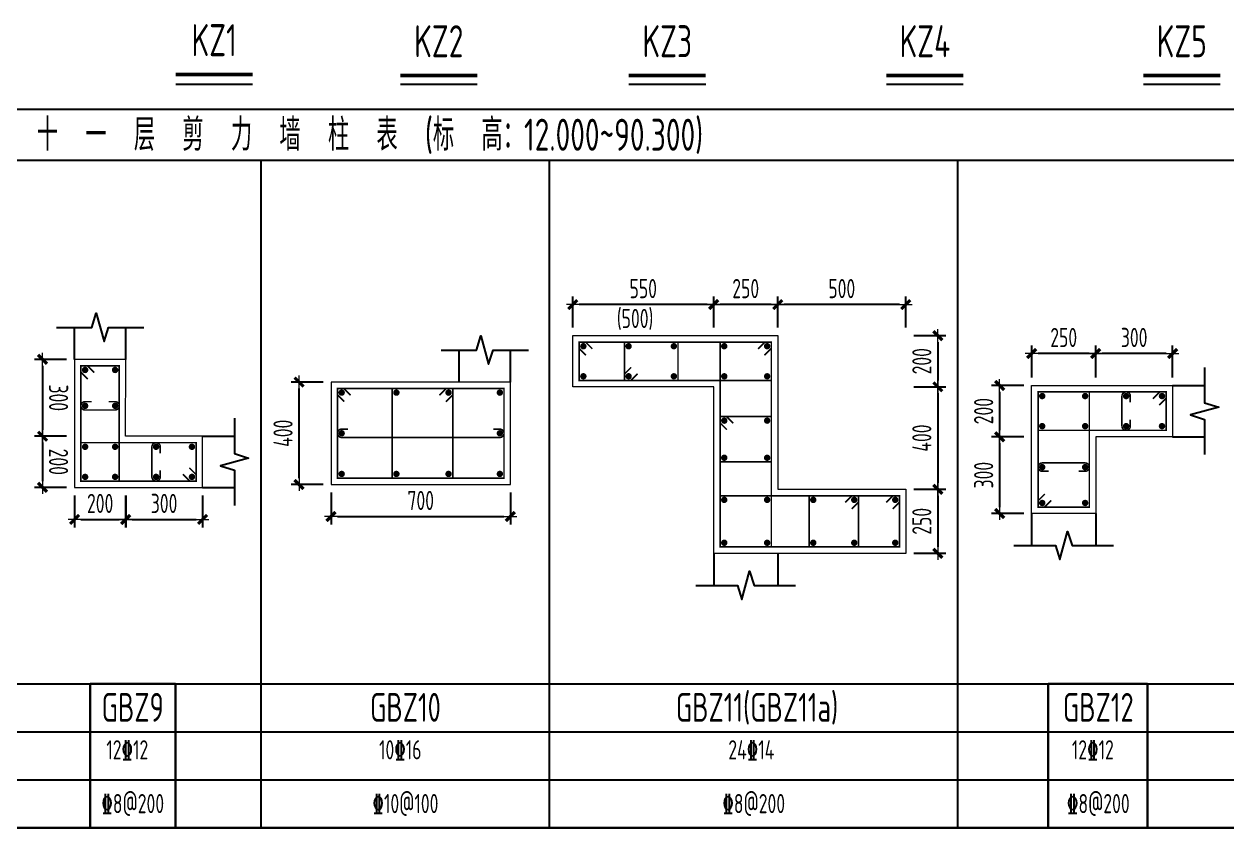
# Model space of a CAD drawing. Extents: x -144902 to 588294, y -160863 to 65494.
# Drawn here: x 14765 to 33546, y -145421 to -132865 of the extents above; entities that cross this region are included whole.
import ezdxf
from ezdxf.enums import TextEntityAlignment as Align

# ---------------------------------------------------------------- set-up
doc = ezdxf.new("R2010")
doc.units = 0
doc.header["$LTSCALE"] = 100
doc.layers.get('0').update_dxf_attribs({"linetype": 'CONTINUOUS'})
doc.layers.get('Defpoints').update_dxf_attribs({"linetype": 'CONTINUOUS'})
for name, color, linetype in [('Note', 7, 'CONTINUOUS'), ('TAB', 7, 'CONTINUOUS'), ('THIN', 7, 'CONTINUOUS'), ('柱', 2, 'CONTINUOUS')]:
    doc.layers.add(name, color=color, linetype=linetype)
for name, color, linetype, lineweight in [('REIN', 6, 'CONTINUOUS', 18), ('Z-柱大样外框', 7, 'ByLayer', 18), ('Z-详图标注', 3, 'CONTINUOUS', 18)]:
    doc.layers.add(name, color=color, linetype=linetype, lineweight=lineweight)
doc.styles.get("Standard").update_dxf_attribs({"font": 'tssdeng.shx', "width": 0.7, "bigfont": 'tssdchn.shx'})
doc.styles.add('TCCAD_Dimension', font='Tssdeng.shx', dxfattribs={"width": 0.7, "bigfont": 'tssdchn.shx'})
doc.dimstyles.new('TCCAD_25_100', dxfattribs={"dimtxt": 300, "dimasz": 100, "dimexe": 125, "dimexo": 125, "dimgap": 100, "dimtad": 1, "dimdec": 0, "dimlfac": 0.25, "dimzin": 0, "dimdsep": 46, "dimtxsty": 'TCCAD_Dimension', "dimblk": '_TCDBK25_100', "dimcen": 0, "dimclrt": 7, "dimadec": 0, "dimazin": 0, "dimtfac": 1, "dimtdec": 0, "dimtix": 1, "dimtmove": 2, "dimatfit": 3, "dimfxl": 1, "dimtolj": 1, "dimtzin": 0, "dimarcsym": 0})

# ---------------------------------------------------------------- blocks, each defined once
blk = doc.blocks.new('_TCDBK25_100')
blk.add_line((-1, 0), (1, 0))
at = {"const_width": 0.5}
blk.add_lwpolyline([(-0.7, -0.7), (0.7, 0.7)], dxfattribs=at)
blk = doc.blocks.new('*D317')
at = {"layer": 'Defpoints', "color": 0}
for p in [(28532, -137732), (28532, -138532), (29032, -138532)]:
    blk.add_point(p, dxfattribs=at)
at = {"layer": 'Z-详图标注', "color": 0, "lineweight": -2}
for p, q in [((28657, -137732), (29157, -137732)), ((29032, -137832), (29032, -138432)), ((28657, -138532), (29157, -138532))]:
    blk.add_line(p, q, dxfattribs=at)
at = {"layer": 'Z-详图标注', "color": 0, "lineweight": -2, "xscale": 100, "yscale": 100, "zscale": 100}
for p, rotation in [((29032, -137732), 90), ((29032, -138532), 270)]:
    blk.add_blockref('_TCDBK25_100', p, dxfattribs=dict(at, rotation=rotation))
at = {"layer": 'Z-详图标注', "color": 7, "insert": (28782, -138132), "char_height": 300, "attachment_point": 5, "rotation": 90, "style": 'TCCAD_Dimension'}
blk.add_mtext('\\A1;200', dxfattribs=at)
blk = doc.blocks.new('*D318')
at = {"layer": 'Defpoints', "color": 0}
for p in [(28532, -138532), (28532, -140132), (29032, -140132)]:
    blk.add_point(p, dxfattribs=at)
at = {"layer": 'Z-详图标注', "color": 0, "lineweight": -2}
for p, q in [((28657, -138532), (29157, -138532)), ((29032, -138632), (29032, -140032)), ((28657, -140132), (29157, -140132))]:
    blk.add_line(p, q, dxfattribs=at)
at = {"layer": 'Z-详图标注', "color": 0, "lineweight": -2, "xscale": 100, "yscale": 100, "zscale": 100}
for p, rotation in [((29032, -138532), 90), ((29032, -140132), 270)]:
    blk.add_blockref('_TCDBK25_100', p, dxfattribs=dict(at, rotation=rotation))
at = {"layer": 'Z-详图标注', "color": 7, "insert": (28782, -139332), "char_height": 300, "attachment_point": 5, "rotation": 90, "style": 'TCCAD_Dimension'}
blk.add_mtext('\\A1;400', dxfattribs=at)
blk = doc.blocks.new('*D319')
at = {"layer": 'Defpoints', "color": 0}
for p in [(28532, -140132), (28532, -141132), (29032, -141132)]:
    blk.add_point(p, dxfattribs=at)
at = {"layer": 'Z-详图标注', "color": 0, "lineweight": -2}
for p, q in [((28657, -140132), (29157, -140132)), ((29032, -140232), (29032, -141032)), ((28657, -141132), (29157, -141132))]:
    blk.add_line(p, q, dxfattribs=at)
at = {"layer": 'Z-详图标注', "color": 0, "lineweight": -2, "xscale": 100, "yscale": 100, "zscale": 100}
for p, rotation in [((29032, -140132), 90), ((29032, -141132), 270)]:
    blk.add_blockref('_TCDBK25_100', p, dxfattribs=dict(at, rotation=rotation))
at = {"layer": 'Z-详图标注', "color": 7, "insert": (28782, -140632), "char_height": 300, "attachment_point": 5, "rotation": 90, "style": 'TCCAD_Dimension'}
blk.add_mtext('\\A1;250', dxfattribs=at)
blk = doc.blocks.new('*D320')
at = {"layer": 'Defpoints', "color": 0}
for p in [(26532, -137247), (26532, -137732), (28532, -137732)]:
    blk.add_point(p, dxfattribs=at)
at = {"layer": 'Z-详图标注', "color": 0, "lineweight": -2}
for p, q in [((26532, -137607), (26532, -137122)), ((28432, -137247), (26632, -137247)), ((28532, -137607), (28532, -137122))]:
    blk.add_line(p, q, dxfattribs=at)
at = {"layer": 'Z-详图标注', "color": 0, "lineweight": -2, "xscale": 100, "yscale": 100, "zscale": 100, "rotation": 180}
blk.add_blockref('_TCDBK25_100', (26532, -137247), dxfattribs=at)
at = {"layer": 'Z-详图标注', "color": 0, "lineweight": -2, "xscale": 100, "yscale": 100, "zscale": 100}
blk.add_blockref('_TCDBK25_100', (28532, -137247), dxfattribs=at)
at = {"layer": 'Z-详图标注', "color": 7, "insert": (27532, -136997), "char_height": 300, "attachment_point": 5, "style": 'TCCAD_Dimension'}
blk.add_mtext('\\A1;500', dxfattribs=at)
blk = doc.blocks.new('*D321')
at = {"layer": 'Defpoints', "color": 0}
for p in [(25532, -137247), (25532, -137732), (26532, -137732)]:
    blk.add_point(p, dxfattribs=at)
at = {"layer": 'Z-详图标注', "color": 0, "lineweight": -2}
for p, q in [((25532, -137607), (25532, -137122)), ((26432, -137247), (25632, -137247)), ((26532, -137607), (26532, -137122))]:
    blk.add_line(p, q, dxfattribs=at)
at = {"layer": 'Z-详图标注', "color": 0, "lineweight": -2, "xscale": 100, "yscale": 100, "zscale": 100, "rotation": 180}
blk.add_blockref('_TCDBK25_100', (25532, -137247), dxfattribs=at)
at = {"layer": 'Z-详图标注', "color": 0, "lineweight": -2, "xscale": 100, "yscale": 100, "zscale": 100}
blk.add_blockref('_TCDBK25_100', (26532, -137247), dxfattribs=at)
at = {"layer": 'Z-详图标注', "color": 7, "insert": (26032, -136997), "char_height": 300, "attachment_point": 5, "style": 'TCCAD_Dimension'}
blk.add_mtext('\\A1;250', dxfattribs=at)
blk = doc.blocks.new('*D322')
at = {"layer": 'Defpoints', "color": 0}
for p in [(23332, -137247), (23332, -137732), (25532, -137732)]:
    blk.add_point(p, dxfattribs=at)
at = {"layer": 'Z-详图标注', "color": 0, "lineweight": -2}
for p, q in [((23332, -137607), (23332, -137122)), ((25432, -137247), (23432, -137247)), ((25532, -137607), (25532, -137122))]:
    blk.add_line(p, q, dxfattribs=at)
at = {"layer": 'Z-详图标注', "color": 0, "lineweight": -2, "xscale": 100, "yscale": 100, "zscale": 100, "rotation": 180}
blk.add_blockref('_TCDBK25_100', (23332, -137247), dxfattribs=at)
at = {"layer": 'Z-详图标注', "color": 0, "lineweight": -2, "xscale": 100, "yscale": 100, "zscale": 100}
blk.add_blockref('_TCDBK25_100', (25532, -137247), dxfattribs=at)
at = {"layer": 'Z-详图标注', "color": 7, "insert": (24432, -136997), "char_height": 300, "attachment_point": 5, "style": 'TCCAD_Dimension'}
blk.add_mtext('\\A1;550', dxfattribs=at)
blk = doc.blocks.new('*D323')
at = {"layer": 'Defpoints', "color": 0}
for p in [(15553, -138103), (15053, -139303), (15553, -139303)]:
    blk.add_point(p, dxfattribs=at)
at = {"layer": 'Z-详图标注', "color": 0, "lineweight": -2}
for p, q in [((15428, -138103), (14928, -138103)), ((15053, -138203), (15053, -139203)), ((15428, -139303), (14928, -139303))]:
    blk.add_line(p, q, dxfattribs=at)
at = {"layer": 'Z-详图标注', "color": 0, "lineweight": -2, "xscale": 100, "yscale": 100, "zscale": 100}
for p, rotation in [((15053, -138103), 90.00125893926734), ((15053, -139303), 270.0012589392673)]:
    blk.add_blockref('_TCDBK25_100', p, dxfattribs=dict(at, rotation=rotation))
at = {"layer": 'Z-详图标注', "color": 7, "insert": (15303, -138703), "char_height": 300, "attachment_point": 5, "rotation": 270.0013, "style": 'TCCAD_Dimension'}
blk.add_mtext('\\A1;300', dxfattribs=at)
blk = doc.blocks.new('*D324')
at = {"layer": 'Defpoints', "color": 0}
for p in [(15553, -139303), (15053, -140103), (15553, -140103)]:
    blk.add_point(p, dxfattribs=at)
at = {"layer": 'Z-详图标注', "color": 0, "lineweight": -2}
for p, q in [((15428, -139303), (14928, -139303)), ((15053, -139403), (15053, -140003)), ((15428, -140103), (14928, -140103))]:
    blk.add_line(p, q, dxfattribs=at)
at = {"layer": 'Z-详图标注', "color": 0, "lineweight": -2, "xscale": 100, "yscale": 100, "zscale": 100}
for p, rotation in [((15053, -139303), 90.00125893926734), ((15053, -140103), 270.0012589392673)]:
    blk.add_blockref('_TCDBK25_100', p, dxfattribs=dict(at, rotation=rotation))
at = {"layer": 'Z-详图标注', "color": 7, "insert": (15303, -139703), "char_height": 300, "attachment_point": 5, "rotation": 270.0013, "style": 'TCCAD_Dimension'}
blk.add_mtext('\\A1;200', dxfattribs=at)
blk = doc.blocks.new('*D325')
at = {"layer": 'Defpoints', "color": 0}
for p in [(15553, -140103), (16352, -140103), (16352, -140603)]:
    blk.add_point(p, dxfattribs=at)
at = {"layer": 'Z-详图标注', "color": 0, "lineweight": -2}
for p, q in [((15553, -140228), (15553, -140728)), ((16352, -140228), (16352, -140728)), ((15653, -140603), (16252, -140603))]:
    blk.add_line(p, q, dxfattribs=at)
at = {"layer": 'Z-详图标注', "color": 0, "lineweight": -2, "xscale": 100, "yscale": 100, "zscale": 100, "rotation": 180}
blk.add_blockref('_TCDBK25_100', (15553, -140603), dxfattribs=at)
at = {"layer": 'Z-详图标注', "color": 0, "lineweight": -2, "xscale": 100, "yscale": 100, "zscale": 100}
blk.add_blockref('_TCDBK25_100', (16352, -140603), dxfattribs=at)
at = {"layer": 'Z-详图标注', "color": 7, "insert": (15953, -140353), "char_height": 300, "attachment_point": 5, "style": 'TCCAD_Dimension'}
blk.add_mtext('\\A1;200', dxfattribs=at)
blk = doc.blocks.new('*D326')
at = {"layer": 'Defpoints', "color": 0}
for p in [(16351, -140103), (17551, -140103), (17551, -140603)]:
    blk.add_point(p, dxfattribs=at)
at = {"layer": 'Z-详图标注', "color": 0, "lineweight": -2}
for p, q in [((16351, -140228), (16351, -140728)), ((17551, -140228), (17551, -140728)), ((16451, -140603), (17451, -140603))]:
    blk.add_line(p, q, dxfattribs=at)
at = {"layer": 'Z-详图标注', "color": 0, "lineweight": -2, "xscale": 100, "yscale": 100, "zscale": 100, "rotation": 180}
blk.add_blockref('_TCDBK25_100', (16351, -140603), dxfattribs=at)
at = {"layer": 'Z-详图标注', "color": 0, "lineweight": -2, "xscale": 100, "yscale": 100, "zscale": 100}
blk.add_blockref('_TCDBK25_100', (17551, -140603), dxfattribs=at)
at = {"layer": 'Z-详图标注', "color": 7, "insert": (16951, -140353), "char_height": 300, "attachment_point": 5, "style": 'TCCAD_Dimension'}
blk.add_mtext('\\A1;300', dxfattribs=at)
blk = doc.blocks.new('*D327')
at = {"layer": 'Defpoints', "color": 0}
for p in [(31497, -138011), (31497, -138511), (32697, -138511)]:
    blk.add_point(p, dxfattribs=at)
at = {"layer": 'Z-详图标注', "color": 0, "lineweight": -2}
for p, q in [((31497, -138386), (31497, -137886)), ((32597, -138011), (31597, -138011)), ((32697, -138386), (32697, -137886))]:
    blk.add_line(p, q, dxfattribs=at)
at = {"layer": 'Z-详图标注', "color": 0, "lineweight": -2, "xscale": 100, "yscale": 100, "zscale": 100, "rotation": 180}
blk.add_blockref('_TCDBK25_100', (31497, -138011), dxfattribs=at)
at = {"layer": 'Z-详图标注', "color": 0, "lineweight": -2, "xscale": 100, "yscale": 100, "zscale": 100}
blk.add_blockref('_TCDBK25_100', (32697, -138011), dxfattribs=at)
at = {"layer": 'Z-详图标注', "color": 7, "insert": (32097, -137761), "char_height": 300, "attachment_point": 5, "style": 'TCCAD_Dimension'}
blk.add_mtext('\\A1;300', dxfattribs=at)
blk = doc.blocks.new('*D328')
at = {"layer": 'Defpoints', "color": 0}
for p in [(30497, -138011), (30497, -138511), (31497, -138511)]:
    blk.add_point(p, dxfattribs=at)
at = {"layer": 'Z-详图标注', "color": 0, "lineweight": -2}
for p, q in [((30497, -138386), (30497, -137886)), ((31397, -138011), (30597, -138011)), ((31497, -138386), (31497, -137886))]:
    blk.add_line(p, q, dxfattribs=at)
at = {"layer": 'Z-详图标注', "color": 0, "lineweight": -2, "xscale": 100, "yscale": 100, "zscale": 100, "rotation": 180}
blk.add_blockref('_TCDBK25_100', (30497, -138011), dxfattribs=at)
at = {"layer": 'Z-详图标注', "color": 0, "lineweight": -2, "xscale": 100, "yscale": 100, "zscale": 100}
blk.add_blockref('_TCDBK25_100', (31497, -138011), dxfattribs=at)
at = {"layer": 'Z-详图标注', "color": 7, "insert": (30997, -137761), "char_height": 300, "attachment_point": 5, "style": 'TCCAD_Dimension'}
blk.add_mtext('\\A1;250', dxfattribs=at)
blk = doc.blocks.new('*D329')
at = {"layer": 'Defpoints', "color": 0}
for p in [(30497, -138511), (29997, -139311), (30497, -139311)]:
    blk.add_point(p, dxfattribs=at)
at = {"layer": 'Z-详图标注', "color": 0, "lineweight": -2}
for p, q in [((30372, -138511), (29872, -138511)), ((29997, -138611), (29997, -139211)), ((30372, -139311), (29872, -139311))]:
    blk.add_line(p, q, dxfattribs=at)
at = {"layer": 'Z-详图标注', "color": 0, "lineweight": -2, "xscale": 100, "yscale": 100, "zscale": 100}
for p, rotation in [((29997, -138511), 90), ((29997, -139311), 270)]:
    blk.add_blockref('_TCDBK25_100', p, dxfattribs=dict(at, rotation=rotation))
at = {"layer": 'Z-详图标注', "color": 7, "insert": (29747, -138911), "char_height": 300, "attachment_point": 5, "rotation": 90, "style": 'TCCAD_Dimension'}
blk.add_mtext('\\A1;200', dxfattribs=at)
blk = doc.blocks.new('*D330')
at = {"layer": 'Defpoints', "color": 0}
for p in [(30497, -139311), (29997, -140511), (30497, -140511)]:
    blk.add_point(p, dxfattribs=at)
at = {"layer": 'Z-详图标注', "color": 0, "lineweight": -2}
for p, q in [((30372, -139311), (29872, -139311)), ((29997, -139411), (29997, -140411)), ((30372, -140511), (29872, -140511))]:
    blk.add_line(p, q, dxfattribs=at)
at = {"layer": 'Z-详图标注', "color": 0, "lineweight": -2, "xscale": 100, "yscale": 100, "zscale": 100}
for p, rotation in [((29997, -139311), 90), ((29997, -140511), 270)]:
    blk.add_blockref('_TCDBK25_100', p, dxfattribs=dict(at, rotation=rotation))
at = {"layer": 'Z-详图标注', "color": 7, "insert": (29747, -139911), "char_height": 300, "attachment_point": 5, "rotation": 90, "style": 'TCCAD_Dimension'}
blk.add_mtext('\\A1;300', dxfattribs=at)
blk = doc.blocks.new('*D387')
at = {"layer": 'Defpoints', "color": 0}
for p in [(19558, -140057, 0), (22358, -140057), (22358, -140557)]:
    blk.add_point(p, dxfattribs=at)
at = {"layer": 'Z-详图标注', "color": 0, "lineweight": -2}
for p, q in [((19558, -140182), (19558, -140682)), ((22358, -140182), (22358, -140682)), ((19658, -140557), (22258, -140557))]:
    blk.add_line(p, q, dxfattribs=at)
at = {"layer": 'Z-详图标注', "color": 0, "lineweight": -2, "xscale": 100, "yscale": 100, "zscale": 100, "rotation": 180}
blk.add_blockref('_TCDBK25_100', (19558, -140557), dxfattribs=at)
at = {"layer": 'Z-详图标注', "color": 0, "lineweight": -2, "xscale": 100, "yscale": 100, "zscale": 100}
blk.add_blockref('_TCDBK25_100', (22358, -140557), dxfattribs=at)
at = {"layer": 'Z-详图标注', "color": 7, "insert": (20958, -140307), "char_height": 300, "attachment_point": 5, "style": 'TCCAD_Dimension'}
blk.add_mtext('\\A1;700', dxfattribs=at)
blk = doc.blocks.new('*D388')
at = {"layer": 'Defpoints', "color": 0}
for p in [(19058, -138457), (19558, -138457), (19558, -140057, 0)]:
    blk.add_point(p, dxfattribs=at)
at = {"layer": 'Z-详图标注', "color": 0, "lineweight": -2}
for p, q in [((19433, -138457), (18933, -138457)), ((19058, -139957), (19058, -138557)), ((19433, -140057), (18933, -140057))]:
    blk.add_line(p, q, dxfattribs=at)
at = {"layer": 'Z-详图标注', "color": 0, "lineweight": -2, "xscale": 100, "yscale": 100, "zscale": 100}
for p, rotation in [((19058, -138457), 90), ((19058, -140057), 270)]:
    blk.add_blockref('_TCDBK25_100', p, dxfattribs=dict(at, rotation=rotation))
at = {"layer": 'Z-详图标注', "color": 7, "insert": (18808, -139257), "char_height": 300, "attachment_point": 5, "rotation": 90, "style": 'TCCAD_Dimension'}
blk.add_mtext('\\A1;400', dxfattribs=at)

msp = doc.modelspace()

# ---------------------------------------------------------------- linework, layer by layer
at = {"color": 1, "lineweight": 30, "elevation": 0}
for points in [[(15797.586, -143171.4), (17127.452, -143171.4), (17127.452, -145421.4), (15797.586, -145421.4)], [(30755.798, -143171.4), (32307.801, -143171.4), (32307.801, -145421.4), (30755.798, -145421.4)]]:
    msp.add_lwpolyline(points, close=True, dxfattribs=at)
at = {"layer": 'REIN', "color": 210, "const_width": 25, "elevation": 0}
for points in [[(23538.143, -138038.4), (23432.077, -137932.334), (23432.077, -137832.334), (26432.077, -137832.334), (26432.077, -138432.334), (23432.077, -138432.334), (23432.077, -137832.334), (23532.077, -137832.334), (23638.143, -137938.4)], [(26226.011, -137938.4), (26332.077, -137832.334), (26432.077, -137832.334), (26432.077, -141032.291), (25632.077, -141032.291), (25632.077, -137832.334), (26432.077, -137832.334), (26432.077, -137932.334), (26326.011, -138038.4)], [(15759.082, -138409.382), (15653.017, -138303.315), (15653.015, -138203.315), (16251.214, -138203.337), (16251.042, -140003.282), (15653.054, -140003.282), (15653.015, -138203.315), (15753.015, -138203.319), (15859.08, -138309.386)], [(19764.548, -138763.375), (19658.482, -138657.309), (19658.482, -138557.309), (22258.482, -138557.309), (22258.482, -139957.309), (19658.482, -139957.309), (19658.482, -138557.309), (19758.482, -138557.309), (19864.548, -138663.375)], [(30802.856, -140304.643), (30696.79, -140410.709), (30596.79, -140410.709), (30596.79, -138610.709), (31396.79, -138610.709), (31396.79, -140410.709), (30596.79, -140410.709), (30596.79, -140310.709), (30702.856, -140204.643)], [(32390.724, -138716.775), (32496.79, -138610.709), (32596.79, -138610.709), (32596.79, -139210.709), (30596.79, -139210.709), (30596.79, -138610.709), (32596.79, -138610.709), (32596.79, -138710.709), (32490.724, -138816.775)], [(17345.043, -139797.216), (17451.109, -139903.282), (17451.109, -140003.282), (15653.054, -140003.282), (15653.041, -139403.294), (17451.109, -139403.294), (17451.109, -140003.282), (17351.109, -140003.282), (17245.043, -139897.216)], [(28226.011, -140338.357), (28332.077, -140232.291), (28432.077, -140232.291), (28432.077, -141032.291), (25632.077, -141032.291), (25632.077, -140232.291), (28432.077, -140232.291), (28432.077, -140332.291), (28326.011, -140438.357)]]:
    msp.add_lwpolyline(points, dxfattribs=at)
at = {"layer": 'REIN', "color": 6, "const_width": 50, "elevation": 0}
for points in [[(23472.077, -137897.334, 1), (23522.077, -137897.334, 1)], [(24178.744, -137897.334, 1), (24228.744, -137897.334, 1)], [(24885.41, -137897.334, 1), (24935.41, -137897.334, 1)], [(25672.077, -137897.334, 1), (25722.077, -137897.334, 1)], [(26342.077, -137897.334, 1), (26392.077, -137897.334, 1)], [(15693.016, -138268.318, 1), (15743.016, -138268.318, 1)], [(16161.208, -138268.335, 1), (16211.208, -138268.335, 1)], [(23472.077, -138367.334, 1), (23522.077, -138367.334, 1)], [(24178.744, -138367.334, 1), (24228.744, -138367.334, 1)], [(24885.41, -138367.334, 1), (24935.41, -138367.334, 1)], [(25672.077, -138367.334, 1), (25722.077, -138367.334, 1)], [(26342.077, -138367.334, 1), (26392.077, -138367.334, 1)], [(19698.482, -138622.309, 1), (19748.482, -138622.309, 1)], [(20553.415, -138622.309, 1), (20603.415, -138622.309, 1)], [(21367.283, -138622.309, 1), (21417.283, -138622.309, 1)], [(22168.482, -138622.309, 1), (22218.482, -138622.309, 1)], [(15693.028, -138828.306, 1), (15743.028, -138828.306, 1)], [(16161.154, -138828.314, 1), (16211.154, -138828.314, 1)], [(30636.79, -138675.709, 1), (30686.79, -138675.709, 1)], [(31306.79, -138675.709, 1), (31356.79, -138675.709, 1)], [(31946.79, -138675.709, 1), (31996.79, -138675.709, 1)], [(32506.79, -138675.709, 1), (32556.79, -138675.709, 1)], [(25672.077, -139059.839, 1), (25722.077, -139059.839, 1)], [(26342.077, -139059.839, 1), (26392.077, -139059.839, 1)], [(30636.79, -139145.709, 1), (30686.79, -139145.709, 1)], [(31306.79, -139145.709, 1), (31356.79, -139145.709, 1)], [(31946.79, -139145.709, 1), (31996.79, -139145.709, 1)], [(32506.79, -139145.709, 1), (32556.79, -139145.709, 1)], [(19698.482, -139257.309, 1), (19748.482, -139257.309, 1)], [(22168.482, -139257.309, 1), (22218.482, -139257.309, 1)], [(15693.042, -139468.294, 1), (15743.042, -139468.294, 1)], [(16161.093, -139468.294, 1), (16211.093, -139468.294, 1)], [(16801.101, -139468.294, 1), (16851.101, -139468.294, 1)], [(17361.109, -139468.294, 1), (17411.109, -139468.294, 1)], [(25672.078, -139639.204, 1), (25722.078, -139639.204, 1)], [(26342.077, -139639.204, 1), (26392.077, -139639.204, 1)], [(15693.053, -139938.282, 1), (15743.053, -139938.282, 1)], [(16161.049, -139938.282, 1), (16211.049, -139938.282, 1)], [(16801.079, -139938.282, 1), (16851.079, -139938.282, 1)], [(17361.109, -139938.282, 1), (17411.109, -139938.282, 1)], [(19698.482, -139892.309, 1), (19748.482, -139892.309, 1)], [(20553.415, -139892.309, 1), (20603.415, -139892.309, 1)], [(21367.283, -139892.309, 1), (21417.283, -139892.309, 1)], [(22168.482, -139892.309, 1), (22218.482, -139892.309, 1)], [(30636.79, -139785.709, 1), (30686.79, -139785.709, 1)], [(31306.79, -139785.709, 1), (31356.79, -139785.709, 1)], [(25672.077, -140297.291, 1), (25722.077, -140297.291, 1)], [(26342.077, -140297.291, 1), (26392.077, -140297.291, 1)], [(27062.077, -140297.291, 1), (27112.077, -140297.291, 1)], [(27702.077, -140297.291, 1), (27752.077, -140297.291, 1)], [(28342.077, -140297.291, 1), (28392.077, -140297.291, 1)], [(30636.79, -140345.709, 1), (30686.79, -140345.709, 1)], [(31306.79, -140345.709, 1), (31356.79, -140345.709, 1)], [(25672.077, -140967.291, 1), (25722.077, -140967.291, 1)], [(26342.077, -140967.291, 1), (26392.077, -140967.291, 1)], [(27062.077, -140967.291, 1), (27112.077, -140967.291, 1)], [(27702.077, -140967.291, 1), (27752.077, -140967.291, 1)], [(28342.077, -140967.291, 1), (28392.077, -140967.291, 1)]]:
    msp.add_lwpolyline(points, format="xyb", close=True, dxfattribs=at)
at = {"layer": 'REIN', "color": 6, "const_width": 25, "elevation": 0}
for points in [[(24344.81, -138326.268), (24238.744, -138432.334), (24138.744, -138432.334), (24138.744, -137832.334), (24975.41, -137832.334), (24975.41, -138432.334), (24138.744, -138432.334), (24138.744, -138332.334), (24244.81, -138226.268)], [(21251.217, -138663.375), (21357.283, -138557.309), (21457.283, -138557.309), (21457.283, -139957.309), (20513.415, -139957.309), (20513.415, -138557.309), (21457.283, -138557.309), (21457.283, -138657.309), (21351.217, -138763.375)], [(25738.143, -139200.905), (25632.077, -139094.839), (25632.077, -138994.839), (26432.077, -138994.839), (26432.077, -139704.204), (25632.078, -139704.204), (25632.077, -138994.839), (25732.077, -138994.839), (25838.143, -139100.905)], [(27586.011, -140338.357), (27692.077, -140232.291), (27792.077, -140232.291), (27792.077, -141032.291), (27022.077, -141032.291), (27022.077, -140232.291), (27792.077, -140232.291), (27792.077, -140332.291), (27686.011, -140438.357)]]:
    msp.add_lwpolyline(points, dxfattribs=at)
for points in [[(32036.79, -139045.709), (32036.79, -139145.709, -1), (31906.79, -139145.709), (31906.79, -138675.709, -1), (32036.79, -138675.709), (32036.79, -138775.709)], [(16086.155, -138763.313), (16186.155, -138763.314, -1), (16186.153, -138893.314), (15718.027, -138893.306, -1), (15718.03, -138763.306), (15818.03, -138763.308)], [(22093.482, -139192.309), (22193.482, -139192.309, -1), (22193.482, -139322.309), (19723.482, -139322.309, -1), (19723.482, -139192.309), (19823.482, -139192.309)], [(16891.084, -139838.285), (16891.079, -139938.285, -1), (16761.079, -139938.279), (16761.101, -139468.291, -1), (16891.101, -139468.297), (16891.096, -139568.297)], [(30761.79, -139850.709), (30661.79, -139850.709, -1), (30661.79, -139720.709), (31331.79, -139720.709, -1), (31331.79, -139850.709), (31231.79, -139850.709)]]:
    msp.add_lwpolyline(points, format="xyb", dxfattribs=at)
at = {"layer": 'TAB'}
for p, q in [((-17640.345, -134192.458), (55181.653, -134192.458, 0)), ((-15840.345, -134990.822), (55181.653, -134990.822, 0)), ((18468.785, -145421.4, 0), (18468.785, -134990.822)), ((22970.101, -145421.4, 0), (22970.101, -134990.822)), ((29343.651, -145421.4, 0), (29343.651, -134990.822)), ((-17640.345, -143171.4, 0), (55181.653, -143171.4, 0)), ((-17640.345, -143921.4, 0), (55181.653, -143921.4, 0)), ((-17640.345, -144671.4, 0), (55181.653, -144671.4, 0)), ((55181.653, -145421.4, 0), (-17640.345, -145421.4, 0)), ((-17640.345, -145421.4, 0), (55181.653, -145421.4, 0))]:
    msp.add_line(p, q, dxfattribs=at)
at = {"layer": 'THIN'}
for p, q in [((15553.012, -138103.312, 0), (15553.012, -137603.312, 0)), ((16353.012, -138103.312, 0), (16353.012, -137603.312, 0)), ((21558.482, -138457.309, 0), (21558.482, -137957.309, 0)), ((22358.482, -138457.309, 0), (22358.482, -137957.309, 0)), ((32696.79, -138510.709, 0), (33196.79, -138510.709, 0)), ((17551.109, -139303.294, 0), (18051.109, -139303.294, 0)), ((32696.79, -139310.709, 0), (33196.79, -139310.709, 0)), ((17551.109, -140103.294, 0), (18051.109, -140103.294, 0)), ((30496.79, -140510.709, 0), (30496.79, -141010.709, 0)), ((31496.79, -140510.709, 0), (31496.79, -141010.709, 0)), ((25532.077, -141132.291, 0), (25532.077, -141632.291, 0)), ((26532.077, -141132.291, 0), (26532.077, -141632.291, 0))]:
    msp.add_line(p, q, dxfattribs=at)
at = {"layer": 'THIN', "elevation": 0}
for points in [[(15273.012, -137603.312), (15823.012, -137603.312), (15893.012, -137383.312), (16013.012, -137823.312), (16083.012, -137603.312), (16633.012, -137603.312)], [(21278.482, -137957.309), (21828.482, -137957.309), (21898.482, -137737.309), (22018.482, -138177.309), (22088.482, -137957.309), (22638.482, -137957.309)], [(33196.79, -138230.709), (33196.79, -138780.709), (33416.79, -138850.709), (32976.79, -138970.709), (33196.79, -139040.709), (33196.79, -139590.709)], [(18051.109, -139023.294), (18051.109, -139573.294), (18271.109, -139643.294), (17831.109, -139763.294), (18051.109, -139833.294), (18051.109, -140383.294)], [(30216.79, -141010.709), (30866.79, -141010.709), (30936.79, -141230.709), (31056.79, -140790.709), (31126.79, -141010.709), (31776.79, -141010.709)], [(25252.077, -141632.291), (25902.077, -141632.291), (25972.077, -141852.291), (26092.077, -141412.291), (26162.077, -141632.291), (26812.077, -141632.291)]]:
    msp.add_lwpolyline(points, dxfattribs=at)
at = {"layer": 'Z-柱大样外框', "color": 1, "elevation": 0}
for points in [[(28532.077, -141132.291), (25532.077, -141132.291), (25532.077, -138532.334), (23332.077, -138532.334), (23332.077, -137732.334), (26532.077, -137732.334), (26532.077, -140132.291), (28532.077, -140132.291), (28532.077, -141132.291)], [(15553.056, -140103.282), (17551.109, -140103.282), (17551.109, -139303.294), (16351.109, -139303.294), (16351.223, -138103.341), (15553.012, -138103.312), (15553.056, -140103.282)], [(19558.482, -140057.309), (22358.482, -140057.309), (22358.482, -138457.309), (19558.482, -138457.309)], [(31496.79, -139310.709), (31496.79, -140510.709), (30496.79, -140510.709), (30496.79, -138510.709), (32696.79, -138510.709), (32696.79, -139310.709), (31496.79, -139310.709)]]:
    msp.add_lwpolyline(points, close=True, dxfattribs=at)
at = {"layer": '柱'}
for p, q in [((17133.236, -133802.236), (18333.236, -133802.236)), ((20639.76, -133802.236), (21839.76, -133802.236)), ((24207.254, -133802.236), (25407.254, -133802.236)), ((28229.648, -133802.236), (29429.648, -133802.236)), ((32240.634, -133802.236), (33440.634, -133802.236))]:
    msp.add_line(p, q, dxfattribs=at)
at = {"layer": '柱', "const_width": 60}
for points in [[(17133.236, -133652.236), (18333.236, -133652.236)], [(20639.76, -133668.948), (21839.76, -133668.948)], [(24207.254, -133668.948), (25407.254, -133668.948)], [(28229.648, -133668.948), (29429.648, -133668.948)], [(32240.634, -133668.948), (33440.634, -133668.948)]]:
    msp.add_lwpolyline(points, dxfattribs=at)

# ---------------------------------------------------------------- texts
at = {"layer": 'Note', "color": 7, "width": 0.7}
msp.add_text('五  ~  三  十  一  层  剪  力  墙  柱  表  (标  高：12.000~90.300)', height=500, dxfattribs=at).set_placement((19082.051, -134591.64), align=Align.MIDDLE)
at = {"layer": 'TAB', "color": 100, "width": 0.7}
for s, p in [('GBZ11(GBZ11a)', (26208.466, -143537.746, 0)), ('GBZ9', (16461.092, -143537.746, 0)), ('GBZ10', (20719.443, -143537.746, 0)), ('GBZ12', (31537.089, -143537.746, 0))]:
    msp.add_text(s, height=450, dxfattribs=at).set_placement(p, align=Align.MIDDLE_CENTER)
at = {"layer": 'TAB', "color": 7, "width": 0.7}
for s, p in [('12%%13212', (16049.169, -144440.631, 0)), ('10%%13216', (20307.52, -144440.631, 0)), ('24%%13214', (25761.107, -144440.631, 0)), ('12%%13212', (31125.166, -144440.631, 0))]:
    msp.add_text(s, height=300, dxfattribs=at).set_placement(p, align=Align.BOTTOM_LEFT)
for s, p in [('%%1328@200', (16461.092, -145040.631, 0)), ('%%13210@100', (20719.443, -145040.631, 0)), ('%%1328@200', (26156.876, -145040.631, 0)), ('%%1328@200', (31537.089, -145040.631, 0))]:
    msp.add_text(s, height=300, dxfattribs=at).set_placement(p, align=Align.MIDDLE_CENTER)
at = {"layer": 'Z-详图标注', "color": 7, "style": 'TCCAD_Dimension', "width": 0.7}
msp.add_text('(500)', height=300, dxfattribs=at).set_placement((24019.775, -137613.849))
at = {"layer": '柱', "width": 0.7}
for s, p in [('KZ1', (17733.236, -133517.119)), ('KZ2', (21239.76, -133533.832)), ('KZ3', (24807.254, -133533.832)), ('KZ4', (28829.648, -133533.832)), ('KZ5', (32840.634, -133533.832))]:
    msp.add_text(s, height=500, dxfattribs=at).set_placement(p, align=Align.BOTTOM_CENTER)

# ---------------------------------------------------------------- dimensions: what is measured, and where the dimension line sits
at = {"layer": 'Z-详图标注'}
for base, p1, p2, angle, picture, middle in [((23332.077, -137247.263, 0), (25532.077, -137732.334, 0), (23332.077, -137732.334, 0), 180, '*D322', (24432.077, -136997.263, 0)), ((25532.077, -137247.263, 0), (26532.077, -137732.334, 0), (25532.077, -137732.334, 0), 180, '*D321', (26032.077, -136997.263, 0)), ((26532.077, -137247.263, 0), (28532.077, -137732.334, 0), (26532.077, -137732.334, 0), 180, '*D320', (27532.077, -136997.263, 0)), ((29032.077, -138532.334, 0), (28532.077, -137732.334, 0), (28532.077, -138532.334, 0), 270, '*D317', (28782.077, -138132.334, 0)), ((30496.79, -138010.709, 0), (31496.79, -138510.709, 0), (30496.79, -138510.709, 0), 180, '*D328', (30996.79, -137760.709, 0)), ((31496.79, -138010.709, 0), (32696.79, -138510.709, 0), (31496.79, -138510.709, 0), 180, '*D327', (32096.79, -137760.709, 0)), ((15053.039, -139303.305, 0), (15553.012, -138103.312, 0), (15553.039, -139303.294, 0), 270.0012589, '*D323', (15303.026, -138703.308, 0)), ((19058.482, -138457.309), (19558.482, -140057.309, 0), (19558.482, -138457.309), 90, '*D388', (18808.482, -139257.309)), ((29996.79, -139310.709, 0), (30496.79, -138510.709, 0), (30496.79, -139310.709, 0), 270, '*D329', (29746.79, -138910.709, 0)), ((29032.077, -140132.291, 0), (28532.077, -138532.334, 0), (28532.077, -140132.291, 0), 270, '*D318', (28782.077, -139332.312, 0)), ((15053.056, -140103.293, 0), (15553.039, -139303.294, 0), (15553.056, -140103.282, 0), 270.0012589, '*D324', (15303.048, -139703.293, 0)), ((29996.79, -140510.709, 0), (30496.79, -139310.709, 0), (30496.79, -140510.709, 0), 270, '*D330', (29746.79, -139910.709, 0)), ((29032.077, -141132.291, 0), (28532.077, -140132.291, 0), (28532.077, -141132.291, 0), 270, '*D319', (28782.077, -140632.291, 0))]:
    dim = msp.add_linear_dim(base=base, p1=p1, p2=p2, angle=angle, dimstyle='TCCAD_25_100', dxfattribs=at)
    dim.commit()
    dim.dimension.update_dxf_attribs({"geometry": picture, "text_midpoint": middle})
for base, p1, p2, picture, middle in [((16352.033, -140603.282, 0), (15553.056, -140103.282, 0), (16352.033, -140103.282, 0), '*D325', (15952.545, -140353.282, 0)), ((17551.109, -140603.282, 0), (16351.033, -140103.282, 0), (17551.109, -140103.282, 0), '*D326', (16951.071, -140353.282, 0)), ((22358.482, -140557.309), (19558.482, -140057.309, 0), (22358.482, -140057.309), '*D387', (20958.482, -140307.309))]:
    dim = msp.add_linear_dim(base=base, p1=p1, p2=p2, dimstyle='TCCAD_25_100', dxfattribs=at)
    dim.commit()
    dim.dimension.update_dxf_attribs({"geometry": picture, "text_midpoint": middle})

doc.saveas('drawing.dxf')
